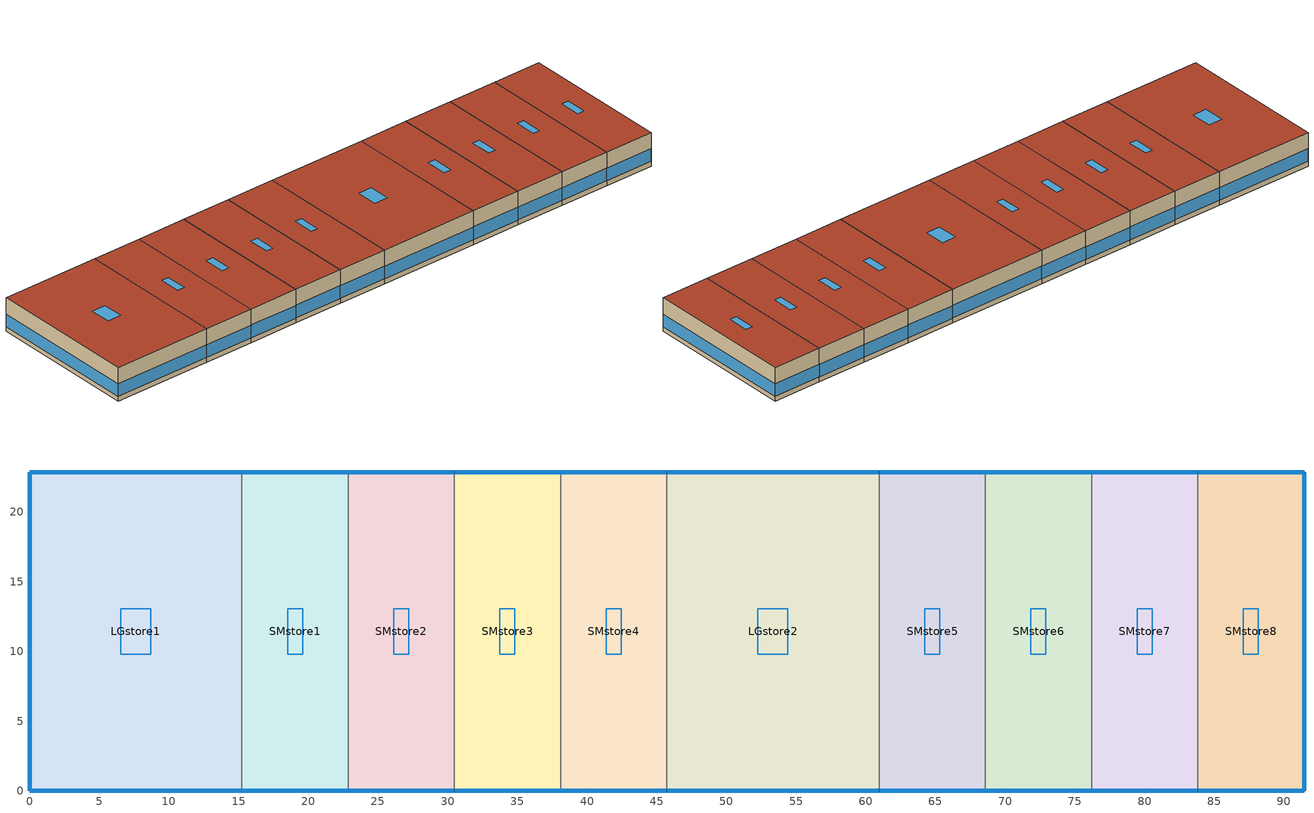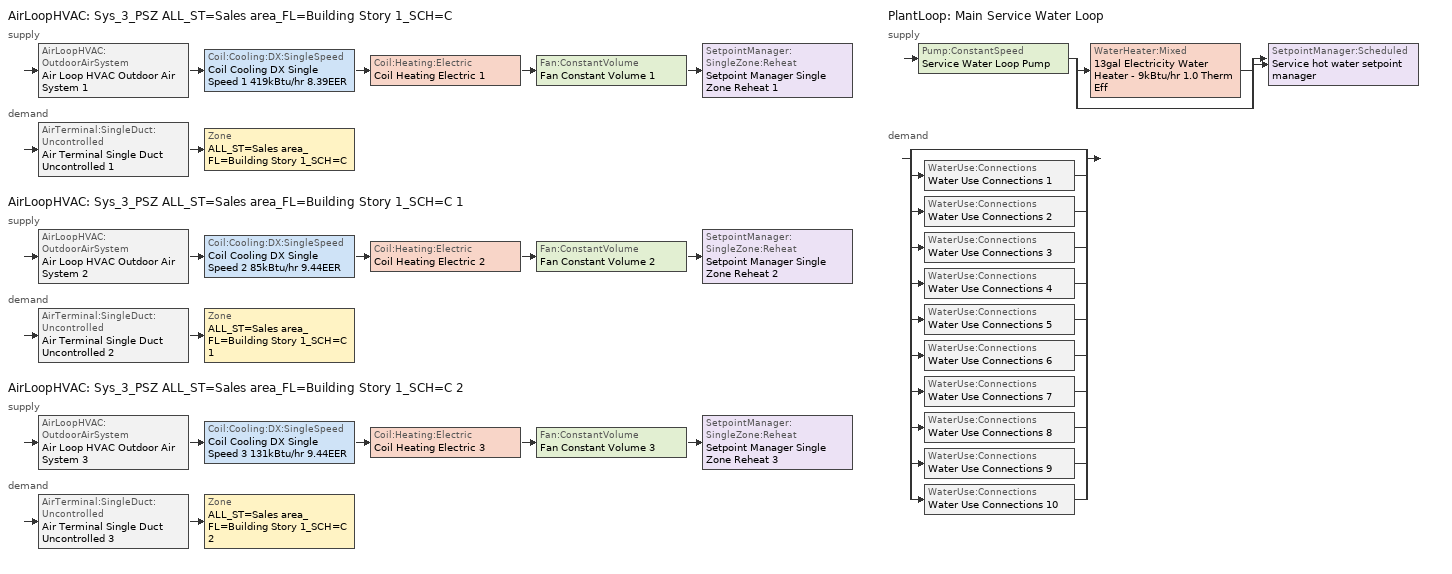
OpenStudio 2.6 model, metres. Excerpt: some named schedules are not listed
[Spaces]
SMstore2
 floor ground: 30.48,22.86 30.48,0 22.86,0 22.86,22.86 z0
 wall outside: 22.86,0 30.48,0 / 30.48,22.86 22.86,22.86 z0:5.18
 wall to SMstore3: 30.48,0 30.48,22.86 z0:5.18
 wall to SMstore1: 22.86,22.86 22.86,0 z0:5.18
 window: 22.89,0 30.45,0 / 30.45,22.86 22.89,22.86 z0.76:2.71
 roof outside: 30.48,0 30.48,22.86 22.86,22.86 22.86,0 z5.18
 skylight: 27.21,9.81 27.21,13.05 26.13,13.05 26.13,9.81 z5.18
SMstore7
 floor ground: 83.82,22.86 83.82,0 76.2,0 76.2,22.86 z0
 wall outside: 76.2,0 83.82,0 / 83.82,22.86 76.2,22.86 z0:5.18
 wall to SMstore6: 76.2,22.86 76.2,0 z0:5.18
 wall to SMstore8: 83.82,0 83.82,22.86 z0:5.18
 window: 76.23,0 83.79,0 / 83.79,22.86 76.23,22.86 z0.76:2.71
 roof outside: 83.82,0 83.82,22.86 76.2,22.86 76.2,0 z5.18
 skylight: 80.55,9.81 80.55,13.05 79.47,13.05 79.47,9.81 z5.18
SMstore3
 floor ground: 38.1,22.86 38.1,0 30.48,0 30.48,22.86 z0
 wall outside: 30.48,0 38.1,0 / 38.1,22.86 30.48,22.86 z0:5.18
 wall to SMstore4: 38.1,0 38.1,22.86 z0:5.18
 window: 30.51,0 38.07,0 / 38.07,22.86 30.51,22.86 z0.76:2.71
 roof outside: 38.1,0 38.1,22.86 30.48,22.86 30.48,0 z5.18
 skylight: 34.83,9.81 34.83,13.05 33.75,13.05 33.75,9.81 z5.18
SMstore1
 floor ground: 22.86,22.86 22.86,0 15.24,0 15.24,22.86 z0
 wall outside: 15.24,0 22.86,0 / 22.86,22.86 15.24,22.86 z0:5.18
 wall to LGstore1: 15.24,22.86 15.24,0 z0:5.18
 window: 15.27,0 22.83,0 / 22.83,22.86 15.27,22.86 z0.76:2.71
 roof outside: 22.86,0 22.86,22.86 15.24,22.86 15.24,0 z5.18
 skylight: 19.59,9.81 19.59,13.05 18.51,13.05 18.51,9.81 z5.18
LGstore2
 floor ground: 60.96,22.86 60.96,0 45.72,0 45.72,22.86 z0
 wall outside: 45.72,0 60.96,0 / 60.96,22.86 45.72,22.86 z0:5.18
 wall to SMstore5: 60.96,0 60.96,22.86 z0:5.18
 wall to SMstore4: 45.72,22.86 45.72,0 z0:5.18
 window: 45.75,0 60.93,0 / 60.93,22.86 45.75,22.86 z0.76:2.7
 roof outside: 60.96,0 60.96,22.86 45.72,22.86 45.72,0 z5.18
 skylight: 54.42,9.81 54.42,13.05 52.26,13.05 52.26,9.81 z5.18
SMstore8
 floor ground: 91.44,22.86 91.44,0 83.82,0 83.82,22.86 z0
 wall outside: 83.82,0 91.44,0 91.44,22.86 83.82,22.86 z0:5.18
 window: 83.85,0 91.41,0 / 91.41,22.86 83.85,22.86 z0.76:2.71; 91.44,0.03 91.44,22.83 z0.76:2.7
 roof outside: 91.44,0 91.44,22.86 83.82,22.86 83.82,0 z5.18
 skylight: 88.17,9.81 88.17,13.05 87.09,13.05 87.09,9.81 z5.18
SMstore5
 floor ground: 68.58,22.86 68.58,0 60.96,0 60.96,22.86 z0
 wall outside: 60.96,0 68.58,0 / 68.58,22.86 60.96,22.86 z0:5.18
 wall to SMstore6: 68.58,0 68.58,22.86 z0:5.18
 window: 60.99,0 68.55,0 / 68.55,22.86 60.99,22.86 z0.76:2.71
 roof outside: 68.58,0 68.58,22.86 60.96,22.86 60.96,0 z5.18
 skylight: 65.31,9.81 65.31,13.05 64.23,13.05 64.23,9.81 z5.18
SMstore4
 floor ground: 45.72,22.86 45.72,0 38.1,0 38.1,22.86 z0
 wall outside: 38.1,0 45.72,0 / 45.72,22.86 38.1,22.86 z0:5.18
 window: 38.13,0 45.69,0 / 45.69,22.86 38.13,22.86 z0.76:2.71
 roof outside: 45.72,0 45.72,22.86 38.1,22.86 38.1,0 z5.18
 skylight: 42.45,9.81 42.45,13.05 41.37,13.05 41.37,9.81 z5.18
SMstore6
 floor ground: 76.2,22.86 76.2,0 68.58,0 68.58,22.86 z0
 wall outside: 68.58,0 76.2,0 / 76.2,22.86 68.58,22.86 z0:5.18
 window: 68.61,0 76.17,0 / 76.17,22.86 68.61,22.86 z0.76:2.71
 roof outside: 76.2,0 76.2,22.86 68.58,22.86 68.58,0 z5.18
 skylight: 72.93,9.81 72.93,13.05 71.85,13.05 71.85,9.81 z5.18
LGstore1
 floor ground: 15.24,22.86 15.24,0 0,0 0,22.86 z0
 wall outside: 15.24,22.86 0,22.86 0,0 15.24,0 z0:5.18
 window: 0.03,0 15.21,0 / 0,22.83 0,0.03 / 15.21,22.86 0.03,22.86 z0.76:2.7
 roof outside: 15.24,0 15.24,22.86 0,22.86 0,0 z5.18
 skylight: 8.7,9.81 8.7,13.05 6.54,13.05 6.54,9.81 z5.18
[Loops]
AirLoopHVAC 'Sys_3_PSZ ALL_ST=Sales area_FL=Building Story 1_SCH=C'
 supply: AirLoopHVAC:OutdoorAirSystem 'Air Loop HVAC Outdoor Air System 1' > Coil:Cooling:DX:SingleSpeed 'Coil Cooling DX Single Speed 1 419kBtu/hr 8.39EER' > Coil:Heating:Electric 'Coil Heating Electric 1' > Fan:ConstantVolume 'Fan Constant Volume 1' > SetpointManager:SingleZone:Reheat 'Setpoint Manager Single Zone Reheat 1'
 demand: AirTerminal:SingleDuct:Uncontrolled 'Air Terminal Single Duct Uncontrolled 1' > Zone 'ALL_ST=Sales area_FL=Building Story 1_SCH=C'
AirLoopHVAC 'Sys_3_PSZ ALL_ST=Sales area_FL=Building Story 1_SCH=C 1'
 supply: AirLoopHVAC:OutdoorAirSystem 'Air Loop HVAC Outdoor Air System 2' > Coil:Cooling:DX:SingleSpeed 'Coil Cooling DX Single Speed 2 85kBtu/hr 9.44EER' > Coil:Heating:Electric 'Coil Heating Electric 2' > Fan:ConstantVolume 'Fan Constant Volume 2' > SetpointManager:SingleZone:Reheat 'Setpoint Manager Single Zone Reheat 2'
 demand: AirTerminal:SingleDuct:Uncontrolled 'Air Terminal Single Duct Uncontrolled 2' > Zone 'ALL_ST=Sales area_FL=Building Story 1_SCH=C 1'
AirLoopHVAC 'Sys_3_PSZ ALL_ST=Sales area_FL=Building Story 1_SCH=C 2'
 supply: AirLoopHVAC:OutdoorAirSystem 'Air Loop HVAC Outdoor Air System 3' > Coil:Cooling:DX:SingleSpeed 'Coil Cooling DX Single Speed 3 131kBtu/hr 9.44EER' > Coil:Heating:Electric 'Coil Heating Electric 3' > Fan:ConstantVolume 'Fan Constant Volume 3' > SetpointManager:SingleZone:Reheat 'Setpoint Manager Single Zone Reheat 3'
 demand: AirTerminal:SingleDuct:Uncontrolled 'Air Terminal Single Duct Uncontrolled 3' > Zone 'ALL_ST=Sales area_FL=Building Story 1_SCH=C 2'
PlantLoop 'Main Service Water Loop'
 supply: Pump:ConstantSpeed 'Service Water Loop Pump' > split
  | WaterHeater:Mixed '13gal Electricity Water Heater - 9kBtu/hr 1.0 Therm Eff'
  | bypass
  join > SetpointManager:Scheduled 'Service hot water setpoint manager'
 demand: split
  | bypass
  | WaterUse:Connections 'Water Use Connections 1'
  | WaterUse:Connections 'Water Use Connections 2'
  | WaterUse:Connections 'Water Use Connections 3'
  | WaterUse:Connections 'Water Use Connections 4'
  | WaterUse:Connections 'Water Use Connections 5'
  | WaterUse:Connections 'Water Use Connections 6'
  | WaterUse:Connections 'Water Use Connections 7'
  | WaterUse:Connections 'Water Use Connections 8'
  | WaterUse:Connections 'Water Use Connections 9'
  | WaterUse:Connections 'Water Use Connections 10'
[ClimateZones]
Climate Zone Institution Name 1=ASHRAE; Climate Zone Document Name 1=ANSI/ASHRAE Standard 169; Climate Zone Document Year 1=2006; Climate Zone Institution Name 2=CEC; Climate Zone Document Name 2=California Climate Zone Descriptions; Climate Zone Document Year 2=1995
[Building]
RetailStripmall-CAN_QC_Montreal-Trudeau.Intl.AP.716270_CWEC2016.epw created: 2019-08-15 18:03:42 +0000: Default Construction Set=BTAP-Mass at hdd = 4400.0; Standards Number of Stories=1; Standards Number of Above Ground Stories=1; Standards Building Type=NECB2017_RetailStripmall
[Site]
Montreal-Trudeau Intl AP_QC_CAN: Latitude {deg}=45.471; Longitude {deg}=-73.741; Time Zone {hr}=-5; Elevation {m}=36
[Site:WaterMainsTemperature]
Calculation Method=Correlation; Annual Average Outdoor Air Temperature {C}=7.6; Maximum Difference In Monthly Average Outdoor Air Temperatures {deltaC}=31.3
[Site:GroundTemperature:BuildingSurface]
19.527, 19.502, 19.536, 19.598, 20.002, 21.64, 22.225, 22.375, 21.449, 20.121, 19.802, 19.633
[SizingPeriod:DesignDay] Barometric Pressure {Pa}=100893; Sky Clearness=0; Rain Indicator=0; Snow Indicator=0; Day of Month=21; Daylight Saving Time Indicator=0; Humidity Indicating Type=Wetbulb; Dry-Bulb Temperature Range Modifier Type=DefaultMultipliers
Name | Maximum Dry-Bulb Temperature {C} | Daily Dry-Bulb Temperature Range {deltaC} | Humidity Indicating Conditions at Maximum Dry-Bulb | Wind Speed {m/s} | Wind Direction {deg} | Month | Day Type | Solar Model Indicator | ASHRAE Taub | ASHRAE Taud
Montreal-Trudeau Intl AP Ann Htg 99.6% Condns DB | -23.1 | 0 | -23.1 | 4.2 | 250 | 1 | WinterDesignDay | ASHRAEClearSky
Montreal-Trudeau Intl AP Ann Clg .4% Condns DB=>MWB | 30 | 8.9 | 22.1 | 5.3 | 220 | 7 | SummerDesignDay | ASHRAETau | 0.431 | 2.246
[Material:NoMass] Roughness=Smooth; Thermal Absorptance=0.9; Solar Absorptance=0.7
Name | Thermal Resistance {m2-K/W} | Visible Absorptance
Typical Carpet Pad | 0.21648 | 0.8
Typical Insulation 1 | 5.20402 | 0.7
Typical Insulation 2 | 3.77764 | 0.7
Typical Insulation 3 | 6.41024 | 0.7
Typical Carpet Pad 2 | 1.25503 | 0.8
Typical Carpet Pad 3 | 3.45515 | 0.8
Typical Insulation 4 | 0.526298 | 0.7
Typical Insulation 5 | 0.526316 | 0.7
[Material]
Name | Roughness | Thickness {m} | Conductivity {W/m-K} | Density {kg/m3} | Specific Heat {J/kg-K} | Thermal Absorptance | Solar Absorptance | Visible Absorptance
100mm Normalweight concrete floor | MediumSmooth | 0.1016 | 2.31 | 2322 | 832
G01 13mm gypsum board | Smooth | 0.0127 | 0.16 | 800 | 1090 | 0.9 | 0.7 | 0.5
G05 25mm wood | MediumSmooth | 0.0254 | 0.15 | 608 | 1630 | 0.9 | 0.5 | 0.5
4 in. Normalweight Concrete Floor | MediumRough | 0.1016 | 2.31 | 2322 | 832 | 0.9 | 0.7 | 0.7
1IN Stucco | Smooth | 0.0253 | 0.6918 | 1858 | 837 | 0.9 | 0.7 | 0.92
8IN CONCRETE HW RefBldg | Rough | 0.2032 | 1.311 | 2240 | 836.8 | 0.9 | 0.7 | 0.7
1/2IN Gypsum | Smooth | 0.0127 | 0.16 | 784.9 | 830 | 0.9 | 0.4 | 0.4
Metal Roof Surface; F08 Metal surface | Smooth | 0.0008 | 45.28 | 7824 | 500 | 0.9 | 0.7 | 0.7
6 in. Normalweight Concrete Floor | MediumRough | 0.1524 | 2.31 | 2322 | 832 | 0.9 | 0.7 | 0.7
[Construction]
BTAP-Int-Floor: 100mm Normalweight concrete floor, Typical Carpet Pad
BTAP-Int-Wall: G01 13mm gypsum board, G01 13mm gypsum board
BTAP-Int-Ceiling: Typical Carpet Pad, 100mm Normalweight concrete floor
BTAP-Ext-DaylightDiffuser: SimpleGlazing
BTAP-Int-Door: G05 25mm wood
BTAP-Ext-Floor-Mass:U-0.183: Typical Insulation 1, 4 in. Normalweight Concrete Floor, Typical Carpet Pad
BTAP-Ext-Wall-Mass:U-0.247: 1IN Stucco, 8IN CONCRETE HW RefBldg, Typical Insulation 2, 1/2IN Gypsum
BTAP-Ext-Roof-Metal:U-0.156: Metal Roof Surface, Typical Insulation 3
BTAP-Grnd-Floor-Mass:U-0.757: 6 in. Normalweight Concrete Floor, Typical Carpet Pad 2
BTAP-Grnd-Roof-Mass:U-0.284: 6 in. Normalweight Concrete Floor, Typical Carpet Pad 3
BTAP-Ext-Door:U-1.9000000000000001: F08 Metal surface, Typical Insulation 4
BTAP-Ext-OverHeadDoor:U-1.9000000000000001: Typical Insulation 5
BTAP-Ext-DaylightDiffuser:U=0.190 SHGC=0.600: SimpleGlazing:U=0.190 SHGC=0.600
[DefaultConstructionSet]
BTAP-Mass at hdd = 4400.0: Default Exterior Surface Constructions=BTAP-Mass at hdd = 4400.0; Default Interior Surface Constructions=Default Surface Constructions 2; Default Ground Contact Surface Constructions=BTAP-Mass at hdd = 4400.0 1; Default Exterior SubSurface Constructions=BTAP-Mass at hdd = 4400.0; Default Interior SubSurface Constructions=Default Sub Surface Constructions 2; Interior Partition Construction=BTAP-Int-Door
[DefaultSurfaceConstructions]
Name | Floor Construction | Wall Construction | Roof Ceiling Construction
Default Surface Constructions 2 | BTAP-Int-Floor | BTAP-Int-Wall | BTAP-Int-Ceiling
BTAP-Mass at hdd = 4400.0 | BTAP-Ext-Floor-Mass:U-0.183 | BTAP-Ext-Wall-Mass:U-0.247 | BTAP-Ext-Roof-Metal:U-0.156
BTAP-Mass at hdd = 4400.0 1 | BTAP-Grnd-Floor-Mass:U-0.757 | BTAP-Grnd-Roof-Mass:U-0.284 | BTAP-Grnd-Roof-Mass:U-0.284
[DefaultSubSurfaceConstructions]
Name | Fixed Window Construction | Operable Window Construction | Door Construction | Glass Door Construction | Overhead Door Construction | Skylight Construction | Tubular Daylight Dome Construction | Tubular Daylight Diffuser Construction
Default Sub Surface Constructions 2 | BTAP-Ext-DaylightDiffuser | BTAP-Ext-DaylightDiffuser | BTAP-Int-Door
BTAP-Mass at hdd = 4400.0 | BTAP-Ext-DaylightDiffuser:U=0.190 SHGC=0.600 | BTAP-Ext-DaylightDiffuser:U=0.190 SHGC=0.600 | BTAP-Ext-Door:U-1.9000000000000001 | BTAP-Ext-DaylightDiffuser:U=0.190 SHGC=0.600 | BTAP-Ext-OverHeadDoor:U-1.9000000000000001 | BTAP-Ext-DaylightDiffuser:U=0.190 SHGC=0.600 | BTAP-Ext-DaylightDiffuser:U=0.190 SHGC=0.600 | BTAP-Ext-DaylightDiffuser:U=0.190 SHGC=0.600
[WindowMaterial:SimpleGlazingSystem] Solar Heat Gain Coefficient=0.6; Visible Transmittance=0.21
Name | U-Factor {W/m2-K}
SimpleGlazing | 2.2
SimpleGlazing:U=0.190 SHGC=0.600 | 1.9
[Space] Space Type=Space Function Sales area; Building Story=Building Story 1; Part of Total Floor Area=Yes
Name | Thermal Zone
SMstore2; SMstore7; SMstore3; SMstore1; LGstore2; SMstore5; SMstore4; SMstore6 | ALL_ST=Sales area_FL=Building Story 1_SCH=C
LGstore1 | ALL_ST=Sales area_FL=Building Story 1_SCH=C 2
SMstore8 | ALL_ST=Sales area_FL=Building Story 1_SCH=C 1
[BuildingStory]
Building Story 1: Nominal Z Coordinate {m}=0
[SpaceType]
Space Function Sales area: Default Schedule Set=Space Function Sales area Schedule Set; Design Specification Outdoor Air Object=Space Function Sales area Ventilation; Standards Building Type=Space Function; Standards Space Type=Sales area
[People:Definition]
Space Function Sales area People Definition: Number of People Calculation Method=People/Area; People per Space Floor Area {person/m2}=0.0333454; Fraction Radiant=0.3
[People]
Space Function Sales area People: People Definition=Space Function Sales area People Definition; Space or SpaceType=Space Function Sales area; Work Efficiency Schedule=Work Efficiency Schedule; Clothing Insulation Schedule=Clothing Schedule; Air Velocity Schedule=Air Velocity Schedule; Multiplier=1
[Lights:Definition]
Space Function Sales area Lights Definition: Design Level Calculation Method=Watts/Area; Watts per Space Floor Area {W/m2}=13.0999; Fraction Radiant=0.5; Fraction Visible=0.2
[Lights]
Space Function Sales area Lights: Lights Definition=Space Function Sales area Lights Definition; Space or SpaceType=Space Function Sales area; Fraction Replaceable=1
[ElectricEquipment:Definition]
Space Function Sales area Elec Equip Definition: Design Level Calculation Method=Watts/Area; Watts per Space Floor Area {W/m2}=2.50091; Fraction Radiant=0.5
[ElectricEquipment]
Space Function Sales area Elec Equip: Electric Equipment Definition=Space Function Sales area Elec Equip Definition; Space or SpaceType=Space Function Sales area
[DesignSpecification:OutdoorAir]
Space Function Sales area Ventilation: Outdoor Air Method=Sum; Outdoor Air Flow per Person {m3/s-person}=0; Outdoor Air Flow per Floor Area {m3/s-m2}=0.0011684; Outdoor Air Flow Rate {m3/s}=0; Outdoor Air Flow Air Changes per Hour {1/hr}=0
[DefaultScheduleSet]
Space Function Sales area Schedule Set: Number of People Schedule=NECB-C-Occupancy; People Activity Level Schedule=NECB-Activity; Lighting Schedule=NECB-C-Occupancy-NECB-C-Lighting-0.0-0.0-0.67-Light Ruleset; Electric Equipment Schedule=NECB-C-Electric-Equipment; Infiltration Schedule=Always On
[ThermostatSetpoint:DualSetpoint] Heating Setpoint Temperature Schedule=NECB-C-Thermostat Setpoint-Heating; Cooling Setpoint Temperature Schedule=NECB-C-Thermostat Setpoint-Cooling
Space Function Sales area Thermostat 21; Space Function Sales area Thermostat 22; Space Function Sales area Thermostat 23
[SpaceInfiltration:DesignFlowRate] Schedule=Always On Discrete; Design Flow Rate Calculation Method=Flow/ExteriorArea; Flow per Exterior Surface Area {m3/s-m2}=0.00025; Constant Term Coefficient=0; Temperature Term Coefficient=0; Velocity Term Coefficient=0.224; Velocity Squared Term Coefficient=0
Name | Space or SpaceType
LGstore1 Infiltration | LGstore1
LGstore2 Infiltration | LGstore2
SMstore1 Infiltration | SMstore1
SMstore2 Infiltration | SMstore2
SMstore3 Infiltration | SMstore3
SMstore4 Infiltration | SMstore4
SMstore5 Infiltration | SMstore5
SMstore6 Infiltration | SMstore6
SMstore7 Infiltration | SMstore7
SMstore8 Infiltration | SMstore8
[ThermalZone] Use Ideal Air Loads=No
Name | Thermostat
ALL_ST=Sales area_FL=Building Story 1_SCH=C | Space Function Sales area Thermostat 21
ALL_ST=Sales area_FL=Building Story 1_SCH=C 1 | Space Function Sales area Thermostat 22
ALL_ST=Sales area_FL=Building Story 1_SCH=C 2 | Space Function Sales area Thermostat 23
[Sizing:Zone] Zone Cooling Design Supply Air Temperature Input Method=SupplyAirTemperature; Zone Cooling Design Supply Air Temperature {C}=13; Zone Cooling Design Supply Air Temperature Difference {deltaC}=11.11; Zone Heating Design Supply Air Temperature Input Method=SupplyAirTemperature; Zone Heating Design Supply Air Temperature {C}=43; Zone Heating Design Supply Air Temperature Difference {deltaC}=11.11; Zone Cooling Design Supply Air Humidity Ratio {kg-H2O/kg-air}=0.0085; Zone Heating Design Supply Air Humidity Ratio {kg-H2O/kg-air}=0.008; Zone Heating Sizing Factor=1.3; Zone Cooling Sizing Factor=1.1; Cooling Design Air Flow Method=DesignDay; Heating Design Air Flow Method=DesignDay; Account for Dedicated Outdoor Air System=No; Dedicated Outdoor Air System Control Strategy=NeutralSupplyAir; Dedicated Outdoor Air Low Setpoint Temperature for Design {C}=autosize; Dedicated Outdoor Air High Setpoint Temperature for Design {C}=autosize
ALL_ST=Sales area_FL=Building Story 1_SCH=C; ALL_ST=Sales area_FL=Building Story 1_SCH=C 1; ALL_ST=Sales area_FL=Building Story 1_SCH=C 2
[Zone equipment]
ALL_ST=Sales area_FL=Building Story 1_SCH=C: Air Terminal Single Duct Uncontrolled 1, Zone HVAC Baseboard Convective Electric 1
ALL_ST=Sales area_FL=Building Story 1_SCH=C 1: Air Terminal Single Duct Uncontrolled 2, Zone HVAC Baseboard Convective Electric 2
ALL_ST=Sales area_FL=Building Story 1_SCH=C 2: Air Terminal Single Duct Uncontrolled 3, Zone HVAC Baseboard Convective Electric 3
[AirLoopHVAC] Design Supply Air Flow Rate {m3/s}=AutoSize
Name | Availability Schedule
Sys_3_PSZ ALL_ST=Sales area_FL=Building Story 1_SCH=C | Sys_3_PSZ ALL_ST=Sales area_FL=Building Story 1_SCH=C Occ Sch
Sys_3_PSZ ALL_ST=Sales area_FL=Building Story 1_SCH=C 1 | Sys_3_PSZ ALL_ST=Sales area_FL=Building Story 1_SCH=C 1 Occ Sch
Sys_3_PSZ ALL_ST=Sales area_FL=Building Story 1_SCH=C 2 | Sys_3_PSZ ALL_ST=Sales area_FL=Building Story 1_SCH=C 2 Occ Sch
[Sizing:System] Type of Load to Size On=Sensible; Design Outdoor Air Flow Rate {m3/s}=Autosize; Minimum System Air Flow Ratio=1; Preheat Design Temperature {C}=7; Preheat Design Humidity Ratio {kg-H2O/kg-Air}=0.008; Precool Design Temperature {C}=13; Precool Design Humidity Ratio {kg-H2O/kg-Air}=0.008; Central Cooling Design Supply Air Temperature {C}=13; Central Heating Design Supply Air Temperature {C}=43; Sizing Option=NonCoincident; 100% Outdoor Air in Cooling=No; 100% Outdoor Air in Heating=No; Central Cooling Design Supply Air Humidity Ratio {kg-H2O/kg-Air}=0.0085; Central Heating Design Supply Air Humidity Ratio {kg-H2O/kg-Air}=0.008; Cooling Design Air Flow Method=DesignDay; Cooling Design Air Flow Rate {m3/s}=0; Heating Design Air Flow Method=DesignDay; Heating Design Air Flow Rate {m3/s}=0; System Outdoor Air Method=ZoneSum; Zone Maximum Outdoor Air Fraction=1; Cooling Supply Air Flow Rate Per Floor Area {m3/s-m2}=0.00996765; Cooling Fraction of Autosized Cooling Supply Air Flow Rate=1; Cooling Supply Air Flow Rate Per Unit Cooling Capacity {m3/s-W}=3.94755e-05; Heating Supply Air Flow Rate Per Floor Area {m3/s-m2}=0.00996765; Heating Fraction of Autosized Heating Supply Air Flow Rate=1; Heating Fraction of Autosized Cooling Supply Air Flow Rate=1; Heating Supply Air Flow Rate Per Unit Heating Capacity {m3/s-W}=3.15882e-05; Cooling Design Capacity Method=CoolingDesignCapacity; Cooling Design Capacity {W}=autosize; Cooling Design Capacity Per Floor Area {W/m2}=234.7; Fraction of Autosized Cooling Design Capacity=1; Heating Design Capacity Method=HeatingDesignCapacity; Heating Design Capacity {W}=autosize; Heating Design Capacity Per Floor Area {W/m2}=157; Fraction of Autosized Heating Design Capacity=1; Central Cooling Capacity Control Method=OnOff
Sys_3_PSZ ALL_ST=Sales area_FL=Building Story 1_SCH=C; Sys_3_PSZ ALL_ST=Sales area_FL=Building Story 1_SCH=C 1; Sys_3_PSZ ALL_ST=Sales area_FL=Building Story 1_SCH=C 2
[Fan:ConstantVolume] Availability Schedule=Always On Discrete; Fan Efficiency=0.39975; Pressure Rise {Pa}=640; Maximum Flow Rate {m3/s}=AutoSize; Motor Efficiency=0.615
Fan Constant Volume 1; Fan Constant Volume 2; Fan Constant Volume 3
[Coil:Heating:Electric] Availability Schedule=Always On Discrete
Coil Heating Electric 1; Coil Heating Electric 2; Coil Heating Electric 3
[Coil:Cooling:DX:SingleSpeed] Availability Schedule=Always On Discrete; Rated Total Cooling Capacity {W}=autosize; Rated Sensible Heat Ratio=autosize; Rated Air Flow Rate {m3/s}=autosize; Rated Evaporator Fan Power Per Volume Flow Rate {W/(m3/s)}=773.3; Total Cooling Capacity Function of Temperature Curve=DXCOOL-NECB2011-REF-CAPFT; Total Cooling Capacity Function of Flow Fraction Curve=DXCOOL-NECB2011-REF-CAPFFLOW; Energy Input Ratio Function of Temperature Curve=DXCOOL-NECB2011-REF-COOLEIRFT; Energy Input Ratio Function of Flow Fraction Curve=DXCOOL-NECB2011-REF-COOLEIRFFLOW; Part Load Fraction Correlation Curve=DXCOOL-NECB2011-REF-COOLPLFFPLR; Condenser Type=AirCooled; Evaporative Condenser Effectiveness=0; Evaporative Condenser Air Flow Rate {m3/s}=Autosize; Evaporative Condenser Pump Rated Power Consumption {W}=Autosize; Crankcase Heater Capacity {W}=0; Maximum Outdoor Dry-Bulb Temperature for Crankcase Heater Operation {C}=0; Basin Heater Capacity {W/K}=0; Basin Heater Setpoint Temperature {C}=10
Name | Rated COP {W/W}
Coil Cooling DX Single Speed 1 419kBtu/hr 8.39EER | 3.11118
Coil Cooling DX Single Speed 2 85kBtu/hr 9.44EER | 3.25376
Coil Cooling DX Single Speed 3 131kBtu/hr 9.44EER | 3.28783
[Controller:OutdoorAir] Minimum Outdoor Air Flow Rate {m3/s}=autosize; Maximum Outdoor Air Flow Rate {m3/s}=Autosize; Economizer Control Type=DifferentialEnthalpy; Economizer Control Action Type=ModulateFlow; Lockout Type=NoLockout; Minimum Limit Type=FixedMinimum; High Humidity Control=No; Heat Recovery Bypass Control Type=BypassWhenOAFlowGreaterThanMinimum
Name | Minimum Outdoor Air Schedule | Controller Mechanical Ventilation
Controller Outdoor Air 1 | Sys_3_PSZ ALL_ST=Sales area_FL=Building Story 1_SCH=C Occ Sch | Controller Mechanical Ventilation 1
Controller Outdoor Air 2 | Sys_3_PSZ ALL_ST=Sales area_FL=Building Story 1_SCH=C 1 Occ Sch | Controller Mechanical Ventilation 2
Controller Outdoor Air 3 | Sys_3_PSZ ALL_ST=Sales area_FL=Building Story 1_SCH=C 2 Occ Sch | Controller Mechanical Ventilation 3
[Controller:MechanicalVentilation] Availability Schedule=Always On Discrete; System Outdoor Air Method=ZoneSum
Controller Mechanical Ventilation 1; Controller Mechanical Ventilation 2; Controller Mechanical Ventilation 3
[AirLoopHVAC:OutdoorAirSystem]
Name | Controller
Air Loop HVAC Outdoor Air System 1 | Controller Outdoor Air 1
Air Loop HVAC Outdoor Air System 2 | Controller Outdoor Air 2
Air Loop HVAC Outdoor Air System 3 | Controller Outdoor Air 3
[SetpointManager:SingleZone:Reheat] Minimum Supply Air Temperature {C}=13; Maximum Supply Air Temperature {C}=43
Name | Control Zone
Setpoint Manager Single Zone Reheat 1 | ALL_ST=Sales area_FL=Building Story 1_SCH=C
Setpoint Manager Single Zone Reheat 2 | ALL_ST=Sales area_FL=Building Story 1_SCH=C 1
Setpoint Manager Single Zone Reheat 3 | ALL_ST=Sales area_FL=Building Story 1_SCH=C 2
[AirTerminal:SingleDuct:Uncontrolled] Availability Schedule=Always On Discrete; Maximum Air Flow Rate {m3/s}=AutoSize
Air Terminal Single Duct Uncontrolled 1; Air Terminal Single Duct Uncontrolled 2; Air Terminal Single Duct Uncontrolled 3
[ZoneHVAC:Baseboard:Convective:Electric] Availability Schedule=Always On Discrete; Nominal Capacity {W}=autosize; Efficiency=1
Zone HVAC Baseboard Convective Electric 1; Zone HVAC Baseboard Convective Electric 2; Zone HVAC Baseboard Convective Electric 3
[PlantLoop]
Main Service Water Loop: Glycol Concentration=0; Maximum Loop Temperature {C}=60; Minimum Loop Temperature {C}=10; Plant Loop Volume {m3}=Autocalculate; Load Distribution Scheme=Optimal
[Sizing:Plant]
Main Service Water Loop: Loop Type=Heating; Design Loop Exit Temperature {C}=60; Loop Design Temperature Difference {deltaC}=5; Sizing Option=NonCoincident; Zone Timesteps in Averaging Window=1; Coincident Sizing Factor Mode=None
[SetpointManager:Scheduled]
Service hot water setpoint manager: Control Variable=Temperature; Schedule=Service Water Loop Temp - 140F
[Pump:ConstantSpeed]
Service Water Loop Pump: Rated Flow Rate {m3/s}=autosize; Rated Pump Head {Pa}=194.952; Rated Power Consumption {W}=autosize; Motor Efficiency=0.7; Fraction of Motor Inefficiencies to Fluid Stream=0; Pump Control Type=Intermittent; Design Power Sizing Method=PowerPerFlowPerPressure; Design Electric Power per Unit Flow Rate {W/(m3/s)}=348701.1; Design Shaft Power per Unit Flow Rate per Unit Head {W-s/m3-Pa}=1.28205
[WaterHeater:Mixed]
13gal Electricity Water Heater - 9kBtu/hr 1.0 Therm Eff: Tank Volume {m3}=0.0506259; Setpoint Temperature Schedule=Service Water Loop Temp - 140F; Deadband Temperature Difference {deltaC}=2; Maximum Temperature Limit {C}=82.2222; Heater Control Type=Cycle; Heater Maximum Capacity {W}=2645.2; Heater Fuel Type=Electricity; Heater Thermal Efficiency=1; Off Cycle Parasitic Fuel Consumption Rate {W}=13.2577; Off Cycle Parasitic Fuel Type=Electricity; Off Cycle Parasitic Heat Fraction to Tank=0.8; On Cycle Parasitic Fuel Consumption Rate {W}=13.2577; On Cycle Parasitic Fuel Type=Electricity; On Cycle Parasitic Heat Fraction to Tank=0; Ambient Temperature Indicator=Schedule; Ambient Temperature Schedule=Water Heater Ambient Temp Schedule - 70F; Off Cycle Loss Coefficient to Ambient Temperature {W/K}=1.28893; On Cycle Loss Coefficient to Ambient Temperature {W/K}=1.28893; Use Side Effectiveness=1; Source Side Effectiveness=1; Use Side Design Flow Rate {m3/s}=autosize; Source Side Design Flow Rate {m3/s}=autosize; Indirect Water Heating Recovery Time {hr}=1.5; Source Side Flow Control Mode=IndirectHeatPrimarySetpoint
[WaterUse:Connections]
Name | Water Use Equipment Name 1
Water Use Connections 1 | Lgstore1 Service Water Use 0.04gal/min
Water Use Connections 2 | Lgstore2 Service Water Use 0.04gal/min
Water Use Connections 3 | Smstore1 Service Water Use 0.02gal/min
Water Use Connections 4 | Smstore2 Service Water Use 0.02gal/min
Water Use Connections 5 | Smstore3 Service Water Use 0.02gal/min
Water Use Connections 6 | Smstore4 Service Water Use 0.02gal/min
Water Use Connections 7 | Smstore5 Service Water Use 0.02gal/min
Water Use Connections 8 | Smstore6 Service Water Use 0.02gal/min
Water Use Connections 9 | Smstore7 Service Water Use 0.02gal/min
Water Use Connections 10 | Smstore8 Service Water Use 0.02gal/min
[WaterUse:Equipment:Definition]
Name | Peak Flow Rate {m3/s} | Target Temperature Schedule | Sensible Fraction Schedule | Latent Fraction Schedule
Lgstore1 Service Water Use Def 0.04gal/min | 2.46715e-06 | Schedule Ruleset 5 | Schedule Ruleset 3 | Schedule Ruleset 4
Lgstore2 Service Water Use Def 0.04gal/min | 2.46715e-06 | Schedule Ruleset 8 | Schedule Ruleset 6 | Schedule Ruleset 7
Smstore1 Service Water Use Def 0.02gal/min | 1.23358e-06 | Schedule Ruleset 11 | Schedule Ruleset 9 | Schedule Ruleset 10
Smstore2 Service Water Use Def 0.02gal/min | 1.23358e-06 | Schedule Ruleset 14 | Schedule Ruleset 12 | Schedule Ruleset 13
Smstore3 Service Water Use Def 0.02gal/min | 1.23358e-06 | Schedule Ruleset 17 | Schedule Ruleset 15 | Schedule Ruleset 16
Smstore4 Service Water Use Def 0.02gal/min | 1.23358e-06 | Schedule Ruleset 20 | Schedule Ruleset 18 | Schedule Ruleset 19
Smstore5 Service Water Use Def 0.02gal/min | 1.23358e-06 | Schedule Ruleset 23 | Schedule Ruleset 21 | Schedule Ruleset 22
Smstore6 Service Water Use Def 0.02gal/min | 1.23358e-06 | Schedule Ruleset 26 | Schedule Ruleset 24 | Schedule Ruleset 25
Smstore7 Service Water Use Def 0.02gal/min | 1.23358e-06 | Schedule Ruleset 29 | Schedule Ruleset 27 | Schedule Ruleset 28
Smstore8 Service Water Use Def 0.02gal/min | 1.23358e-06 | Schedule Ruleset 32 | Schedule Ruleset 30 | Schedule Ruleset 31
[WaterUse:Equipment] Flow Rate Fraction Schedule=NECB-C-Service Water Heating
Name | Water Use Equipment Definition | Space
Lgstore1 Service Water Use 0.04gal/min | Lgstore1 Service Water Use Def 0.04gal/min | LGstore1
Lgstore2 Service Water Use 0.04gal/min | Lgstore2 Service Water Use Def 0.04gal/min | LGstore2
Smstore1 Service Water Use 0.02gal/min | Smstore1 Service Water Use Def 0.02gal/min | SMstore1
Smstore2 Service Water Use 0.02gal/min | Smstore2 Service Water Use Def 0.02gal/min | SMstore2
Smstore3 Service Water Use 0.02gal/min | Smstore3 Service Water Use Def 0.02gal/min | SMstore3
Smstore4 Service Water Use 0.02gal/min | Smstore4 Service Water Use Def 0.02gal/min | SMstore4
Smstore5 Service Water Use 0.02gal/min | Smstore5 Service Water Use Def 0.02gal/min | SMstore5
Smstore6 Service Water Use 0.02gal/min | Smstore6 Service Water Use Def 0.02gal/min | SMstore6
Smstore7 Service Water Use 0.02gal/min | Smstore7 Service Water Use Def 0.02gal/min | SMstore7
Smstore8 Service Water Use 0.02gal/min | Smstore8 Service Water Use Def 0.02gal/min | SMstore8
[HeatExchanger:AirToAir:SensibleAndLatent] Availability Schedule=Always On Discrete; Nominal Supply Air Flow Rate {m3/s}=autosize; Sensible Effectiveness at 100% Heating Air Flow=0.5; Latent Effectiveness at 100% Heating Air Flow=0.5; Sensible Effectiveness at 75% Heating Air Flow=0.5; Latent Effectiveness at 75% Heating Air Flow=0.5; Sensible Effectiveness at 100% Cooling Air Flow=0.5; Latent Effectiveness at 100% Cooling Air Flow=0.5; Sensible Effectiveness at 75% Cooling Air Flow=0.5; Latent Effectiveness at 75% Cooling Air Flow=0.5; Supply Air Outlet Temperature Control=Yes; Heat Exchanger Type=Rotary; Frost Control Type=ExhaustOnly; Threshold Temperature {C}=-23.3; Initial Defrost Time Fraction=0.167; Rate of Defrost Time Fraction Increase {1/K}=1.44; Economizer Lockout=Yes
Name | Nominal Electric Power {W}
Sys_3_PSZ ALL_ST=Sales area_FL=Building Story 1_SCH=C ERV | 1364.28
Sys_3_PSZ ALL_ST=Sales area_FL=Building Story 1_SCH=C 1 ERV | 196.031
Sys_3_PSZ ALL_ST=Sales area_FL=Building Story 1_SCH=C 2 ERV | 342.062
[SetpointManager:OutdoorAirPretreat] Minimum Setpoint Temperature {C}=-99; Maximum Setpoint Temperature {C}=99; Minimum Setpoint Humidity Ratio {kgWater/kgDryAir}=1e-05; Maximum Setpoint Humidity Ratio {kgWater/kgDryAir}=1
Setpoint Manager Outdoor Air Pretreat 1; Setpoint Manager Outdoor Air Pretreat 2; Setpoint Manager Outdoor Air Pretreat 3
[AvailabilityManager:NightCycle] Control Type=CycleOnAny; Thermostat Tolerance {deltaC}=1; Cycling Run Time {s}=3600
Availability Manager Night Cycle 1; Availability Manager Night Cycle 2; Availability Manager Night Cycle 3
[Schedule:Ruleset]
Clothing Schedule: Default Day Schedule=Clothing Schedule Default Winter Clothes
Air Velocity Schedule: Default Day Schedule=Air Velocity Schedule Default
Work Efficiency Schedule: Default Day Schedule=Work Efficiency Schedule Default
NECB-C-Occupancy: Default Day Schedule=NECB-C-Occupancy Default
NECB-Activity: Default Day Schedule=NECB-Activity Default; Summer Design Day Schedule=NECB-Activity Summer Design Day; Winter Design Day Schedule=NECB-Activity Winter Design Day
NECB-C-Occupancy-NECB-C-Lighting-0.0-0.0-0.67-Light Ruleset: Default Day Schedule=NECB-C-Occupancy-NECB-C-Lighting-0.0-0.0-0.67-Light Default
NECB-C-Electric-Equipment: Default Day Schedule=NECB-C-Electric-Equipment Default
Always On: Default Day Schedule=Always On Default
NECB-C-Thermostat Setpoint-Heating: Default Day Schedule=NECB-C-Thermostat Setpoint-Heating Default
NECB-C-Thermostat Setpoint-Cooling: Default Day Schedule=NECB-C-Thermostat Setpoint-Cooling Default
Service Water Loop Temp - 140F: Default Day Schedule=Service Water Loop Temp - 140F Default
Water Heater Ambient Temp Schedule - 70F: Default Day Schedule=Water Heater Ambient Temp Schedule - 70F Default
Schedule Ruleset 3: Default Day Schedule=Schedule Day 5
Schedule Ruleset 4: Default Day Schedule=Schedule Day 6
Schedule Ruleset 5: Default Day Schedule=Schedule Day 7
NECB-C-Service Water Heating: Default Day Schedule=NECB-C-Service Water Heating Default
Schedule Ruleset 6: Default Day Schedule=Schedule Day 8
Schedule Ruleset 7: Default Day Schedule=Schedule Day 9
Schedule Ruleset 8: Default Day Schedule=Schedule Day 10
Schedule Ruleset 9: Default Day Schedule=Schedule Day 11
Schedule Ruleset 10: Default Day Schedule=Schedule Day 12
Schedule Ruleset 11: Default Day Schedule=Schedule Day 13
Schedule Ruleset 12: Default Day Schedule=Schedule Day 14
Schedule Ruleset 13: Default Day Schedule=Schedule Day 15
Schedule Ruleset 14: Default Day Schedule=Schedule Day 16
Schedule Ruleset 15: Default Day Schedule=Schedule Day 17
Schedule Ruleset 16: Default Day Schedule=Schedule Day 18
Schedule Ruleset 17: Default Day Schedule=Schedule Day 19
Schedule Ruleset 18: Default Day Schedule=Schedule Day 20
Schedule Ruleset 19: Default Day Schedule=Schedule Day 21
Schedule Ruleset 20: Default Day Schedule=Schedule Day 22
Schedule Ruleset 21: Default Day Schedule=Schedule Day 23
Schedule Ruleset 22: Default Day Schedule=Schedule Day 24
Schedule Ruleset 23: Default Day Schedule=Schedule Day 25
Schedule Ruleset 24: Default Day Schedule=Schedule Day 26
Schedule Ruleset 25: Default Day Schedule=Schedule Day 27
Schedule Ruleset 26: Default Day Schedule=Schedule Day 28
Schedule Ruleset 27: Default Day Schedule=Schedule Day 29
Schedule Ruleset 28: Default Day Schedule=Schedule Day 30
Schedule Ruleset 29: Default Day Schedule=Schedule Day 31
Schedule Ruleset 30: Default Day Schedule=Schedule Day 32
Schedule Ruleset 31: Default Day Schedule=Schedule Day 33
Schedule Ruleset 32: Default Day Schedule=Schedule Day 34
Sys_3_PSZ ALL_ST=Sales area_FL=Building Story 1_SCH=C Occ Sch: Default Day Schedule=Sys_3_PSZ ALL_ST=Sales area_FL=Building Story 1_SCH=C Occ Sch Default; Summer Design Day Schedule=Sys_3_PSZ ALL_ST=Sales area_FL=Building Story 1_SCH=C Occ Sch Summer Design Day; Winter Design Day Schedule=Sys_3_PSZ ALL_ST=Sales area_FL=Building Story 1_SCH=C Occ Sch Winter Design Day
Sys_3_PSZ ALL_ST=Sales area_FL=Building Story 1_SCH=C 1 Occ Sch: Default Day Schedule=Sys_3_PSZ ALL_ST=Sales area_FL=Building Story 1_SCH=C 1 Occ Sch Default; Summer Design Day Schedule=Sys_3_PSZ ALL_ST=Sales area_FL=Building Story 1_SCH=C 1 Occ Sch Summer Design Day; Winter Design Day Schedule=Sys_3_PSZ ALL_ST=Sales area_FL=Building Story 1_SCH=C 1 Occ Sch Winter Design Day
Sys_3_PSZ ALL_ST=Sales area_FL=Building Story 1_SCH=C 2 Occ Sch: Default Day Schedule=Sys_3_PSZ ALL_ST=Sales area_FL=Building Story 1_SCH=C 2 Occ Sch Default; Summer Design Day Schedule=Sys_3_PSZ ALL_ST=Sales area_FL=Building Story 1_SCH=C 2 Occ Sch Summer Design Day; Winter Design Day Schedule=Sys_3_PSZ ALL_ST=Sales area_FL=Building Story 1_SCH=C 2 Occ Sch Winter Design Day
[Schedule:Day]
Clothing Schedule Default Winter Clothes; Always On Default; Sys_3_PSZ ALL_ST=Sales area_FL=Building Story 1_SCH=C Occ Sch Default; Sys_3_PSZ ALL_ST=Sales area_FL=Building Story 1_SCH=C Occ Sch Winter Design Day; Sys_3_PSZ ALL_ST=Sales area_FL=Building Story 1_SCH=C Occ Sch Summer Design Day; Sys_3_PSZ ALL_ST=Sales area_FL=Building Story 1_SCH=C 1 Occ Sch Default; Sys_3_PSZ ALL_ST=Sales area_FL=Building Story 1_SCH=C 1 Occ Sch Winter Design Day; Sys_3_PSZ ALL_ST=Sales area_FL=Building Story 1_SCH=C 1 Occ Sch Summer Design Day; Sys_3_PSZ ALL_ST=Sales area_FL=Building Story 1_SCH=C 2 Occ Sch Default; Sys_3_PSZ ALL_ST=Sales area_FL=Building Story 1_SCH=C 2 Occ Sch Winter Design Day; Sys_3_PSZ ALL_ST=Sales area_FL=Building Story 1_SCH=C 2 Occ Sch Summer Design Day: 24, 0, 1
Air Velocity Schedule Default; Schedule Day 5; Schedule Day 8; Schedule Day 11; Schedule Day 14; Schedule Day 17; Schedule Day 20; Schedule Day 23; Schedule Day 26; Schedule Day 29; Schedule Day 32: 24, 0, 0.2
Work Efficiency Schedule Default: 24, 0, 0
NECB-C-Occupancy Default; NECB-C-Occupancy Default|Wkdy Day: 8, 0, 0, 9, 0, 0.1, 10, 0, 0.2, 12, 0, 0.5, 16, 0, 0.7, 17, 0, 0.8, 18, 0, 0.7, 19, 0, 0.5, 21, 0, 0.3, 24, 0, 0
NECB-C-Occupancy Sat Day: 8, 0, 0, 9, 0, 0.1, 10, 0, 0.2, 11, 0, 0.5, 12, 0, 0.6, 13, 0, 0.8, 16, 0, 0.9, 17, 0, 0.8, 18, 0, 0.7, 19, 0, 0.5, 21, 0, 0.2, 24, 0, 0
NECB-C-Occupancy Sun|Hol Day: 8, 0, 0, 9, 0, 0.1, 10, 0, 0.2, 11, 0, 0.5, 12, 0, 0.6, 13, 0, 0.8, 16, 0, 0.9, 17, 0, 0.8, 18, 0, 0.7, 19, 0, 0.5, 24, 0, 0
NECB-Activity Default; NECB-Activity Winter Design Day; NECB-Activity Summer Design Day: 24, 0, 130
NECB-C-Occupancy-NECB-C-Lighting-0.0-0.0-0.67-Light Default; NECB-C-Occupancy-NECB-C-Lighting-0.0-0.0-0.67-Default|Wkdy-Light Day; NECB-C-Occupancy-NECB-C-Lighting-0.0-0.0-0.67-Sat-Light Day; NECB-C-Electric-Equipment Default: 8, 0, 0.05, 9, 0, 0.5, 19, 0, 0.9, 20, 0, 0.6, 21, 0, 0.5, 24, 0, 0.05
NECB-C-Occupancy-NECB-C-Lighting-0.0-0.0-0.67-Sun|Hol-Light Day: 8, 0, 0.05, 9, 0, 0.5, 19, 0, 0.9, 24, 0, 0.05
NECB-C-Thermostat Setpoint-Heating Default; NECB-C-Thermostat Setpoint-Heating Default|Wkdy Day; NECB-C-Thermostat Setpoint-Heating Sat Day: 7, 0, 18, 8, 0, 20, 21, 0, 22, 24, 0, 18
NECB-C-Thermostat Setpoint-Heating Sun|Hol Day: 9, 0, 18, 10, 0, 20, 19, 0, 22, 24, 0, 18
NECB-C-Thermostat Setpoint-Cooling Default; NECB-C-Thermostat Setpoint-Cooling Default|Wkdy Day; NECB-C-Thermostat Setpoint-Cooling Sat Day: 7, 0, 35, 21, 0, 24, 24, 0, 35
NECB-C-Thermostat Setpoint-Cooling Sun|Hol Day: 7, 0, 35, 19, 0, 24, 24, 0, 35
Service Water Loop Temp - 140F Default; Schedule Day 7; Schedule Day 10; Schedule Day 13; Schedule Day 16; Schedule Day 19; Schedule Day 22; Schedule Day 25; Schedule Day 28; Schedule Day 31; Schedule Day 34: 24, 0, 60
Water Heater Ambient Temp Schedule - 70F Default: 24, 0, 21.1111
Schedule Day 6; Schedule Day 9; Schedule Day 12; Schedule Day 15; Schedule Day 18; Schedule Day 21; Schedule Day 24; Schedule Day 27; Schedule Day 30; Schedule Day 33: 24, 0, 0.05
NECB-C-Service Water Heating Default: 8, 0, 0.05, 9, 0, 0.1, 10, 0, 0.2, 11, 0, 0.3, 12, 0, 0.4, 16, 0, 0.8, 17, 0, 0.6, 18, 0, 0.4, 19, 0, 0.3, 21, 0, 0.2, 24, 0, 0.05
[Schedule:Rule] Date Specification Type=DateRange; Start Day=1
Name | Schedule Ruleset | Rule Order | Day Schedule | Start Month | End Month | End Day | Apply Monday | Apply Tuesday | Apply Wednesday | Apply Thursday | Apply Friday | Apply Saturday | Apply Sunday
Schedule Rule 1 | Clothing Schedule | 0 | Clothing Schedule Summer Clothes | 5 | 9 | 30
Schedule Rule 2 | NECB-C-Occupancy | 2 | NECB-C-Occupancy Default|Wkdy Day | 1 | 12 | 31 | Yes | Yes | Yes | Yes | Yes
Schedule Rule 3 | NECB-C-Occupancy | 1 | NECB-C-Occupancy Sat Day | 1 | 12 | 31 |  |  |  |  |  | Yes
Schedule Rule 4 | NECB-C-Occupancy | 0 | NECB-C-Occupancy Sun|Hol Day | 1 | 12 | 31 |  |  |  |  |  |  | Yes
Schedule Rule 5 | NECB-C-Occupancy-NECB-C-Lighting-0.0-0.0-0.67-Light Ruleset | 2 | NECB-C-Occupancy-NECB-C-Lighting-0.0-0.0-0.67-Default|Wkdy-Light Day | 1 | 12 | 31 | Yes | Yes | Yes | Yes | Yes
Schedule Rule 6 | NECB-C-Occupancy-NECB-C-Lighting-0.0-0.0-0.67-Light Ruleset | 1 | NECB-C-Occupancy-NECB-C-Lighting-0.0-0.0-0.67-Sat-Light Day | 1 | 12 | 31 |  |  |  |  |  | Yes
Schedule Rule 7 | NECB-C-Occupancy-NECB-C-Lighting-0.0-0.0-0.67-Light Ruleset | 0 | NECB-C-Occupancy-NECB-C-Lighting-0.0-0.0-0.67-Sun|Hol-Light Day | 1 | 12 | 31 |  |  |  |  |  |  | Yes
Schedule Rule 8 | NECB-C-Electric-Equipment | 2 | NECB-C-Electric-Equipment Default|Wkdy Day | 1 | 12 | 31 | Yes | Yes | Yes | Yes | Yes
Schedule Rule 9 | NECB-C-Electric-Equipment | 1 | NECB-C-Electric-Equipment Sat Day | 1 | 12 | 31 |  |  |  |  |  | Yes
Schedule Rule 10 | NECB-C-Electric-Equipment | 0 | NECB-C-Electric-Equipment Sun|Hol Day | 1 | 12 | 31 |  |  |  |  |  |  | Yes
Schedule Rule 11 | NECB-C-Thermostat Setpoint-Heating | 2 | NECB-C-Thermostat Setpoint-Heating Default|Wkdy Day | 1 | 12 | 31 | Yes | Yes | Yes | Yes | Yes
Schedule Rule 12 | NECB-C-Thermostat Setpoint-Heating | 1 | NECB-C-Thermostat Setpoint-Heating Sat Day | 1 | 12 | 31 |  |  |  |  |  | Yes
Schedule Rule 13 | NECB-C-Thermostat Setpoint-Heating | 0 | NECB-C-Thermostat Setpoint-Heating Sun|Hol Day | 1 | 12 | 31 |  |  |  |  |  |  | Yes
Schedule Rule 14 | NECB-C-Thermostat Setpoint-Cooling | 2 | NECB-C-Thermostat Setpoint-Cooling Default|Wkdy Day | 1 | 12 | 31 | Yes | Yes | Yes | Yes | Yes
Schedule Rule 15 | NECB-C-Thermostat Setpoint-Cooling | 1 | NECB-C-Thermostat Setpoint-Cooling Sat Day | 1 | 12 | 31 |  |  |  |  |  | Yes
Schedule Rule 16 | NECB-C-Thermostat Setpoint-Cooling | 0 | NECB-C-Thermostat Setpoint-Cooling Sun|Hol Day | 1 | 12 | 31 |  |  |  |  |  |  | Yes
Schedule Rule 17 | NECB-C-Service Water Heating | 2 | NECB-C-Service Water Heating Default|Wkdy Day | 1 | 12 | 31 | Yes | Yes | Yes | Yes | Yes
Schedule Rule 18 | NECB-C-Service Water Heating | 1 | NECB-C-Service Water Heating Sat Day | 1 | 12 | 31 |  |  |  |  |  | Yes
Schedule Rule 19 | NECB-C-Service Water Heating | 0 | NECB-C-Service Water Heating Sun|Hol Day | 1 | 12 | 31 |  |  |  |  |  |  | Yes
Sys_3_PSZ ALL_ST=Sales area_FL=Building Story 1_SCH=C Occ Sch Monday Rule | Sys_3_PSZ ALL_ST=Sales area_FL=Building Story 1_SCH=C Occ Sch | 6 | Sys_3_PSZ ALL_ST=Sales area_FL=Building Story 1_SCH=C Occ Sch Monday | 1 | 12 | 25 | Yes
Sys_3_PSZ ALL_ST=Sales area_FL=Building Story 1_SCH=C Occ Sch Tuesday Rule | Sys_3_PSZ ALL_ST=Sales area_FL=Building Story 1_SCH=C Occ Sch | 5 | Sys_3_PSZ ALL_ST=Sales area_FL=Building Story 1_SCH=C Occ Sch Tuesday | 1 | 12 | 26 |  | Yes
Sys_3_PSZ ALL_ST=Sales area_FL=Building Story 1_SCH=C Occ Sch Wednesday Rule | Sys_3_PSZ ALL_ST=Sales area_FL=Building Story 1_SCH=C Occ Sch | 4 | Sys_3_PSZ ALL_ST=Sales area_FL=Building Story 1_SCH=C Occ Sch Wednesday | 1 | 12 | 27 |  |  | Yes
Sys_3_PSZ ALL_ST=Sales area_FL=Building Story 1_SCH=C Occ Sch Thursday Rule | Sys_3_PSZ ALL_ST=Sales area_FL=Building Story 1_SCH=C Occ Sch | 3 | Sys_3_PSZ ALL_ST=Sales area_FL=Building Story 1_SCH=C Occ Sch Thursday | 1 | 12 | 28 |  |  |  | Yes
Sys_3_PSZ ALL_ST=Sales area_FL=Building Story 1_SCH=C Occ Sch Friday Rule | Sys_3_PSZ ALL_ST=Sales area_FL=Building Story 1_SCH=C Occ Sch | 2 | Sys_3_PSZ ALL_ST=Sales area_FL=Building Story 1_SCH=C Occ Sch Friday | 1 | 12 | 29 |  |  |  |  | Yes
Sys_3_PSZ ALL_ST=Sales area_FL=Building Story 1_SCH=C Occ Sch Saturday Rule | Sys_3_PSZ ALL_ST=Sales area_FL=Building Story 1_SCH=C Occ Sch | 1 | Sys_3_PSZ ALL_ST=Sales area_FL=Building Story 1_SCH=C Occ Sch Saturday | 1 | 12 | 30 |  |  |  |  |  | Yes
Sys_3_PSZ ALL_ST=Sales area_FL=Building Story 1_SCH=C Occ Sch Sunday Rule | Sys_3_PSZ ALL_ST=Sales area_FL=Building Story 1_SCH=C Occ Sch | 0 | Sys_3_PSZ ALL_ST=Sales area_FL=Building Story 1_SCH=C Occ Sch Sunday | 1 | 12 | 31 |  |  |  |  |  |  | Yes
Sys_3_PSZ ALL_ST=Sales area_FL=Building Story 1_SCH=C 1 Occ Sch Monday Rule | Sys_3_PSZ ALL_ST=Sales area_FL=Building Story 1_SCH=C 1 Occ Sch | 6 | Sys_3_PSZ ALL_ST=Sales area_FL=Building Story 1_SCH=C 1 Occ Sch Monday | 1 | 12 | 25 | Yes
Sys_3_PSZ ALL_ST=Sales area_FL=Building Story 1_SCH=C 1 Occ Sch Tuesday Rule | Sys_3_PSZ ALL_ST=Sales area_FL=Building Story 1_SCH=C 1 Occ Sch | 5 | Sys_3_PSZ ALL_ST=Sales area_FL=Building Story 1_SCH=C 1 Occ Sch Tuesday | 1 | 12 | 26 |  | Yes
Sys_3_PSZ ALL_ST=Sales area_FL=Building Story 1_SCH=C 1 Occ Sch Wednesday Rule | Sys_3_PSZ ALL_ST=Sales area_FL=Building Story 1_SCH=C 1 Occ Sch | 4 | Sys_3_PSZ ALL_ST=Sales area_FL=Building Story 1_SCH=C 1 Occ Sch Wednesday | 1 | 12 | 27 |  |  | Yes
Sys_3_PSZ ALL_ST=Sales area_FL=Building Story 1_SCH=C 1 Occ Sch Thursday Rule | Sys_3_PSZ ALL_ST=Sales area_FL=Building Story 1_SCH=C 1 Occ Sch | 3 | Sys_3_PSZ ALL_ST=Sales area_FL=Building Story 1_SCH=C 1 Occ Sch Thursday | 1 | 12 | 28 |  |  |  | Yes
Sys_3_PSZ ALL_ST=Sales area_FL=Building Story 1_SCH=C 1 Occ Sch Friday Rule | Sys_3_PSZ ALL_ST=Sales area_FL=Building Story 1_SCH=C 1 Occ Sch | 2 | Sys_3_PSZ ALL_ST=Sales area_FL=Building Story 1_SCH=C 1 Occ Sch Friday | 1 | 12 | 29 |  |  |  |  | Yes
Sys_3_PSZ ALL_ST=Sales area_FL=Building Story 1_SCH=C 1 Occ Sch Saturday Rule | Sys_3_PSZ ALL_ST=Sales area_FL=Building Story 1_SCH=C 1 Occ Sch | 1 | Sys_3_PSZ ALL_ST=Sales area_FL=Building Story 1_SCH=C 1 Occ Sch Saturday | 1 | 12 | 30 |  |  |  |  |  | Yes
Sys_3_PSZ ALL_ST=Sales area_FL=Building Story 1_SCH=C 1 Occ Sch Sunday Rule | Sys_3_PSZ ALL_ST=Sales area_FL=Building Story 1_SCH=C 1 Occ Sch | 0 | Sys_3_PSZ ALL_ST=Sales area_FL=Building Story 1_SCH=C 1 Occ Sch Sunday | 1 | 12 | 31 |  |  |  |  |  |  | Yes
Sys_3_PSZ ALL_ST=Sales area_FL=Building Story 1_SCH=C 2 Occ Sch Monday Rule | Sys_3_PSZ ALL_ST=Sales area_FL=Building Story 1_SCH=C 2 Occ Sch | 6 | Sys_3_PSZ ALL_ST=Sales area_FL=Building Story 1_SCH=C 2 Occ Sch Monday | 1 | 12 | 25 | Yes
Sys_3_PSZ ALL_ST=Sales area_FL=Building Story 1_SCH=C 2 Occ Sch Tuesday Rule | Sys_3_PSZ ALL_ST=Sales area_FL=Building Story 1_SCH=C 2 Occ Sch | 5 | Sys_3_PSZ ALL_ST=Sales area_FL=Building Story 1_SCH=C 2 Occ Sch Tuesday | 1 | 12 | 26 |  | Yes
Sys_3_PSZ ALL_ST=Sales area_FL=Building Story 1_SCH=C 2 Occ Sch Wednesday Rule | Sys_3_PSZ ALL_ST=Sales area_FL=Building Story 1_SCH=C 2 Occ Sch | 4 | Sys_3_PSZ ALL_ST=Sales area_FL=Building Story 1_SCH=C 2 Occ Sch Wednesday | 1 | 12 | 27 |  |  | Yes
Sys_3_PSZ ALL_ST=Sales area_FL=Building Story 1_SCH=C 2 Occ Sch Thursday Rule | Sys_3_PSZ ALL_ST=Sales area_FL=Building Story 1_SCH=C 2 Occ Sch | 3 | Sys_3_PSZ ALL_ST=Sales area_FL=Building Story 1_SCH=C 2 Occ Sch Thursday | 1 | 12 | 28 |  |  |  | Yes
Sys_3_PSZ ALL_ST=Sales area_FL=Building Story 1_SCH=C 2 Occ Sch Friday Rule | Sys_3_PSZ ALL_ST=Sales area_FL=Building Story 1_SCH=C 2 Occ Sch | 2 | Sys_3_PSZ ALL_ST=Sales area_FL=Building Story 1_SCH=C 2 Occ Sch Friday | 1 | 12 | 29 |  |  |  |  | Yes
Sys_3_PSZ ALL_ST=Sales area_FL=Building Story 1_SCH=C 2 Occ Sch Saturday Rule | Sys_3_PSZ ALL_ST=Sales area_FL=Building Story 1_SCH=C 2 Occ Sch | 1 | Sys_3_PSZ ALL_ST=Sales area_FL=Building Story 1_SCH=C 2 Occ Sch Saturday | 1 | 12 | 30 |  |  |  |  |  | Yes
Sys_3_PSZ ALL_ST=Sales area_FL=Building Story 1_SCH=C 2 Occ Sch Sunday Rule | Sys_3_PSZ ALL_ST=Sales area_FL=Building Story 1_SCH=C 2 Occ Sch | 0 | Sys_3_PSZ ALL_ST=Sales area_FL=Building Story 1_SCH=C 2 Occ Sch Sunday | 1 | 12 | 31 |  |  |  |  |  |  | Yes
[Schedule:Constant]
Always On Discrete: Value=1
[Curve:Biquadratic] Minimum Value of x=13; Maximum Value of x=24; Minimum Value of y=24; Maximum Value of y=46
Name | Coefficient1 Constant | Coefficient2 x | Coefficient3 x**2 | Coefficient4 y | Coefficient5 y**2 | Coefficient6 x*y
DXCOOL-NECB2011-REF-CAPFT | 0.867905 | 0.0142459 | 0.00055436 | -0.0075575 | 3.3e-05 | -0.0001918
DXCOOL-NECB2011-REF-COOLEIRFT | 0.116936 | 0.0284933 | -0.0004112 | 0.0214108 | 0.00016103 | -0.0006791
[Curve:Quadratic] Coefficient1 Constant=1; Coefficient2 x=0; Coefficient3 x**2=0; Minimum Value of x=0; Maximum Value of x=1
DXCOOL-NECB2011-REF-CAPFFLOW; DXCOOL-NECB2011-REF-COOLEIRFFLOW
[Curve:Cubic]
DXCOOL-NECB2011-REF-COOLPLFFPLR: Coefficient1 Constant=0.0277; Coefficient2 x=4.9151; Coefficient3 x**2=-8.184; Coefficient4 x**3=4.2702; Minimum Value of x=0.7; Maximum Value of x=1
